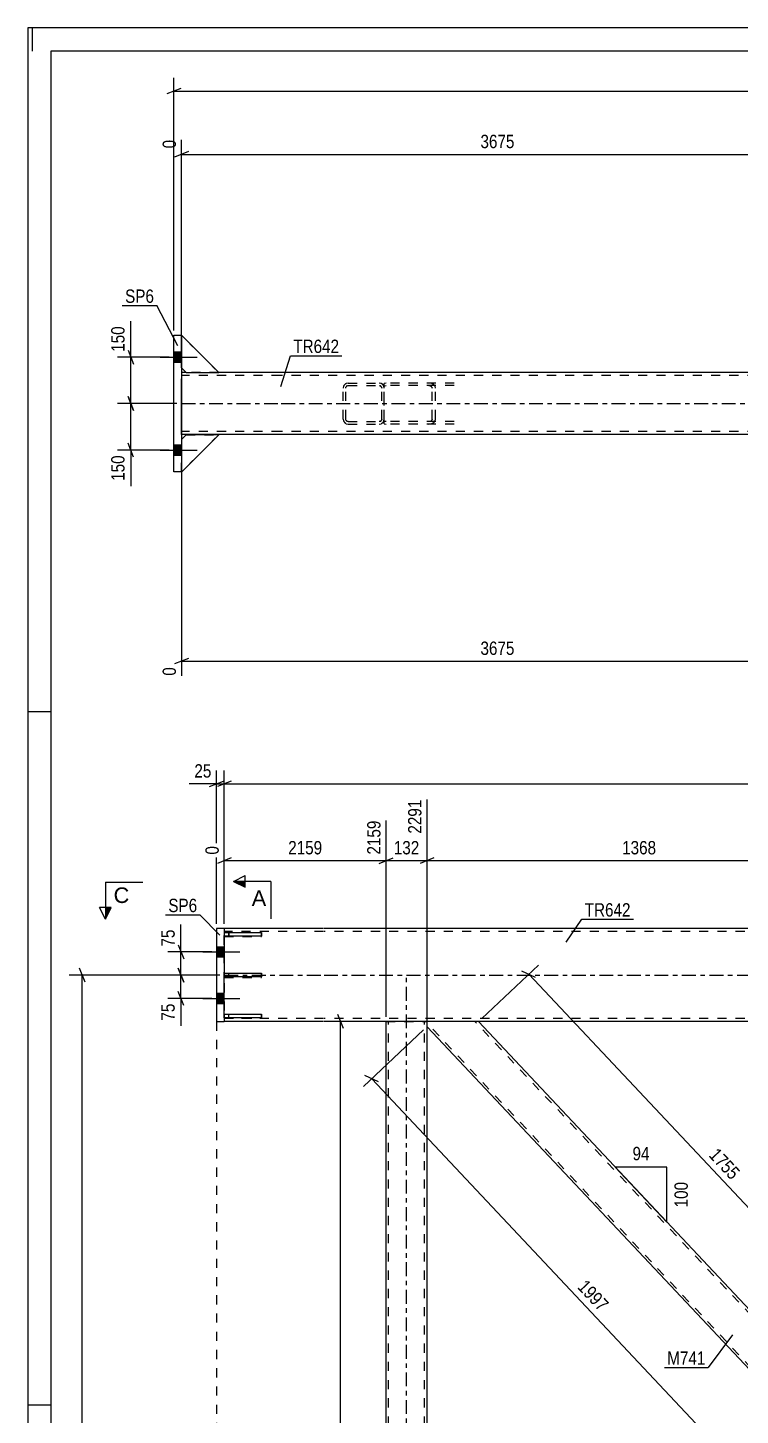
# Model space of a CAD drawing. Header units: millimetres. Extents: x 0 to 841, y 0 to 594.
# Drawn here: x 0 to 153.2, y 295.8 to 594 of the extents above; entities that cross this region are included whole.
import ezdxf

# ---------------------------------------------------------------- set-up
doc = ezdxf.new("R2010")
doc.units = ezdxf.units.MM
doc.linetypes.add('DXK_LINE_DOT2', pattern=[3.9198, 1.9599, -1.9599])
doc.linetypes.add('DXK_LINE_DOT3', pattern=[5.9187, 2.979, -0.9799, 0.9799, -0.9799])
doc.styles.add('Arial', font='ARIAL.TTF', dxfattribs={"height": 0.2})
doc.styles.add('Arial Narrow', font='ARIALN.TTF', dxfattribs={"height": 0.2})

# ---------------------------------------------------------------- blocks, each defined once
blk = doc.blocks.new('Unknown-761543589-1133 - 10020')
at = {"color": 5, "linetype": 'Continuous'}
for p, q in [((841, 594), (0, 594)), ((0, 594), (0, 0)), ((1, 589), (1, 594)), ((836, 589), (5, 589)), ((5, 589), (5, 5)), ((5, 447), (0, 447)), ((5, 298), (0, 298))]:
    blk.add_line(p, q, dxfattribs=at)
blk = doc.blocks.new('Part-761543589-2803 - 2735')
at = {"color": 7, "linetype": 'DXK_LINE_DOT2'}
for p, q in [((50.26, 381.97), (42.26, 381.97)), ((42.26, 381.97), (42.26, 381.17)), ((43.26, 381.17), (43.26, 381.97)), ((50.26, 381.17), (50.26, 381.97)), ((42.26, 381.17), (50.26, 381.17))]:
    blk.add_line(p, q, dxfattribs=at)
blk = doc.blocks.new('Part-761543589-2808 - 2735')
at = {"color": 2, "linetype": 'Continuous'}
for p, q in [((63.6, 400.42), (42.26, 400.42)), ((178.1, 400.42), (63.7, 400.42)), ((299.16, 400.42), (184.76, 400.42)), ((320.6, 400.42), (299.26, 400.42)), ((63.6, 380.42), (42.26, 380.42)), ((285.43, 380.42), (63.7, 380.42)), ((299.16, 380.42), (285.83, 380.42)), ((320.6, 380.42), (299.26, 380.42))]:
    blk.add_line(p, q, dxfattribs=at)
at = {"color": 7, "linetype": 'DXK_LINE_DOT2'}
for p, q in [((42.26, 400.42), (42.26, 380.42)), ((63.6, 399.76), (42.26, 399.76)), ((299.16, 399.76), (63.7, 399.76)), ((184.76, 400.42), (178.1, 400.42)), ((320.6, 399.76), (299.26, 399.76)), ((320.6, 380.42), (320.6, 400.42)), ((63.6, 381.09), (42.26, 381.09)), ((299.16, 381.09), (63.7, 381.09)), ((285.83, 380.42), (285.43, 380.42)), ((320.6, 381.09), (299.26, 381.09))]:
    blk.add_line(p, q, dxfattribs=at)
at = {"color": 7, "linetype": 'DXK_LINE_DOT3'}
for p, q in [((42.26, 390.42), (63.6, 390.42)), ((63.7, 390.42), (299.16, 390.42)), ((299.26, 390.42), (320.6, 390.42))]:
    blk.add_line(p, q, dxfattribs=at)
blk = doc.blocks.new('Part-761543589-2770 - 2735')
at = {"color": 2, "linetype": 'Continuous'}
for p, q in [((42.26, 400.42), (40.6, 400.42)), ((40.6, 400.42), (40.6, 380.42)), ((42.26, 400.42), (42.26, 399.59)), ((42.26, 398.79), (42.26, 390.82)), ((42.26, 382.06), (42.26, 390.02)), ((40.6, 380.42), (42.26, 380.42)), ((42.26, 381.26), (42.26, 380.42))]:
    blk.add_line(p, q, dxfattribs=at)
at = {"color": 7, "linetype": 'DXK_LINE_DOT2'}
for p, q in [((42.26, 381.26), (42.26, 400.42)), ((42.26, 399.59), (42.26, 398.79)), ((42.26, 390.82), (42.26, 390.02)), ((42.26, 381.26), (42.26, 382.06))]:
    blk.add_line(p, q, dxfattribs=at)
blk = doc.blocks.new('Part-761543589-2842 - 2735')
at = {"color": 2, "linetype": 'Continuous'}
for p, q in [((85.83, 379.32), (85.83, 380.42)), ((85.83, 379.32), (175.39, 284.09)), ((177.03, 295.19), (96.87, 380.42)), ((177.03, 282.35), (177.03, 295.19))]:
    blk.add_line(p, q, dxfattribs=at)
at = {"color": 7, "linetype": 'DXK_LINE_DOT2'}
for p, q in [((96.87, 380.42), (85.83, 380.42)), ((177.03, 283.12), (85.83, 380.1)), ((177.03, 294.41), (96.14, 380.42)), ((177.03, 282.35), (175.39, 284.09)), ((177.03, 283.12), (177.03, 283.18))]:
    blk.add_line(p, q, dxfattribs=at)
blk = doc.blocks.new('Part-761543589-2850 - 2735')
at = {"color": 7, "linetype": 'DXK_LINE_DOT3'}
blk.add_line((81.43, 177.76), (81.43, 390.42), dxfattribs=at)
at = {"color": 2, "linetype": 'Continuous'}
for p, q in [((77.03, 187.76), (77.03, 380.42)), ((85.83, 188.86), (85.83, 379.32))]:
    blk.add_line(p, q, dxfattribs=at)
at = {"color": 7, "linetype": 'DXK_LINE_DOT2'}
for p, q in [((77.03, 380.42), (85.83, 380.42)), ((77.56, 187.76), (77.56, 380.42)), ((85.3, 187.76), (85.3, 380.42)), ((85.83, 379.32), (85.83, 380.42)), ((85.83, 187.76), (85.83, 188.86)), ((85.83, 187.76), (77.03, 187.76))]:
    blk.add_line(p, q, dxfattribs=at)
blk = doc.blocks.new('Part-761543589-2798 - 2735')
at = {"color": 2, "linetype": 'Continuous'}
for p, q in [((42.26, 390.02), (42.26, 390.82)), ((42.26, 390.82), (50.26, 390.82)), ((50.26, 390.82), (50.26, 390.02)), ((50.26, 390.02), (42.26, 390.02))]:
    blk.add_line(p, q, dxfattribs=at)
at = {"color": 7, "linetype": 'DXK_LINE_DOT2'}
blk.add_line((43.26, 390.02), (43.26, 390.82), dxfattribs=at)
blk = doc.blocks.new('Part-761543589-2799 - 2735')
at = {"color": 2, "linetype": 'Continuous'}
for p, q in [((42.26, 399.59), (50.26, 399.59)), ((42.26, 399.59), (42.26, 398.79)), ((50.26, 399.59), (50.26, 398.79)), ((50.26, 398.79), (42.26, 398.79))]:
    blk.add_line(p, q, dxfattribs=at)
at = {"color": 7, "linetype": 'DXK_LINE_DOT2'}
blk.add_line((43.26, 398.79), (43.26, 399.59), dxfattribs=at)
blk = doc.blocks.new('Part-761543589-2800 - 2735')
at = {"color": 2, "linetype": 'Continuous'}
for p, q in [((42.26, 381.26), (42.26, 382.06)), ((42.26, 382.06), (50.26, 382.06)), ((50.26, 382.06), (50.26, 381.26)), ((50.26, 381.26), (42.26, 381.26))]:
    blk.add_line(p, q, dxfattribs=at)
at = {"color": 7, "linetype": 'DXK_LINE_DOT2'}
blk.add_line((43.26, 381.26), (43.26, 382.06), dxfattribs=at)
blk = doc.blocks.new('Part-761543589-2801 - 2735')
at = {"color": 7, "linetype": 'DXK_LINE_DOT2'}
for p, q in [((50.26, 390.74), (42.26, 390.74)), ((42.26, 390.74), (42.26, 389.94)), ((43.26, 389.94), (43.26, 390.74)), ((50.26, 389.94), (50.26, 390.74)), ((42.26, 389.94), (50.26, 389.94))]:
    blk.add_line(p, q, dxfattribs=at)
blk = doc.blocks.new('Part-761543589-2802 - 2735')
at = {"color": 7, "linetype": 'DXK_LINE_DOT2'}
for p, q in [((50.26, 399.5), (42.26, 399.5)), ((42.26, 399.5), (42.26, 398.7)), ((42.26, 398.7), (50.26, 398.7)), ((43.26, 399.5), (43.26, 398.7)), ((50.26, 398.7), (50.26, 399.5))]:
    blk.add_line(p, q, dxfattribs=at)
blk = doc.blocks.new('Bolt-761543589-2817 - 2735')
at = {"linetype": 'Continuous'}
for points in [[(40.6, 396.52), (40.6, 394.32), (42.26, 394.32), (42.26, 396.52)], [(40.6, 396.52), (40.6, 394.32), (42.26, 394.32), (42.26, 396.52)], [(40.6, 386.52), (40.6, 384.32), (42.26, 384.32), (42.26, 386.52)], [(40.6, 386.52), (40.6, 384.32), (42.26, 384.32), (42.26, 386.52)]]:
    blk.add_hatch(color=1, dxfattribs=at).paths.add_polyline_path(points)
at = {"color": 1, "linetype": 'Continuous'}
for p, q in [((37.66, 395.42), (45.6, 395.42)), ((37.66, 395.42), (45.6, 395.42)), ((40.6, 396.52), (42.26, 396.52)), ((40.6, 396.52), (42.26, 396.52)), ((40.6, 394.32), (42.26, 394.32)), ((40.6, 394.32), (42.26, 394.32)), ((37.66, 385.42), (45.6, 385.42)), ((37.66, 385.42), (45.6, 385.42)), ((40.6, 386.52), (42.26, 386.52)), ((40.6, 386.52), (42.26, 386.52)), ((40.6, 384.32), (42.26, 384.32)), ((40.6, 384.32), (42.26, 384.32))]:
    blk.add_line(p, q, dxfattribs=at)
blk = doc.blocks.new('Part-761543589-1835 - 1733')
at = {"color": 2, "linetype": 'Continuous'}
for p, q in [((33.06, 505.52), (34.06, 506.52)), ((41.06, 506.52), (33.06, 498.52)), ((41.06, 506.52), (34.06, 506.52)), ((33.06, 498.52), (33.06, 498.57))]:
    blk.add_line(p, q, dxfattribs=at)
at = {"color": 7, "linetype": 'DXK_LINE_DOT2'}
blk.add_line((33.06, 498.57), (33.06, 505.52), dxfattribs=at)
blk = doc.blocks.new('Part-761543589-1772 - 1733')
at = {"color": 7, "linetype": 'DXK_LINE_DOT2'}
for p, q in [((77.05, 517.64), (76.63, 517.58)), ((76.63, 508.9), (76.63, 517.58)), ((76.63, 516.99), (76.77, 517.06)), ((76.77, 517.06), (77.05, 517.11)), ((91.67, 517.64), (77.05, 517.64)), ((91.67, 517.11), (77.05, 517.11)), ((86.77, 517.56), (86.21, 517.64)), ((86.21, 517.11), (86.49, 517.06)), ((86.88, 516.78), (86.94, 516.57)), ((86.94, 509.91), (86.94, 516.57)), ((87.67, 516.57), (87.56, 516.98)), ((87.67, 509.91), (87.67, 516.57)), ((86.94, 509.91), (86.88, 509.7)), ((87.56, 509.5), (87.67, 509.91)), ((76.77, 509.41), (76.63, 509.48)), ((76.63, 508.9), (77.05, 508.84)), ((77.05, 509.37), (76.77, 509.41)), ((91.67, 509.37), (77.05, 509.37)), ((91.67, 508.84), (77.05, 508.84)), ((86.49, 509.41), (86.21, 509.37)), ((86.21, 508.84), (86.77, 508.92))]:
    blk.add_line(p, q, dxfattribs=at)
for centre, radius, start, end in [((86.32, 516.42), 0.668, 32.4104, 75.4453), ((86.43, 516.26), 1.34, 32.4104, 75.4453), ((86.32, 510.06), 0.668, 284.5547, 327.5896), ((86.43, 510.21), 1.34, 284.5547, 327.5896)]:
    blk.add_arc(centre, radius, start, end, dxfattribs=at)
blk = doc.blocks.new('Part-761543589-1774 - 1733')
at = {"color": 7, "linetype": 'DXK_LINE_DOT2'}
for p, q in [((67.91, 516.98), (67.83, 516.57)), ((67.83, 509.91), (67.83, 516.57)), ((68.36, 516.57), (68.4, 516.78)), ((68.36, 509.91), (68.36, 516.57)), ((68.89, 517.64), (68.48, 517.56)), ((68.69, 517.06), (68.89, 517.11)), ((68.89, 517.64), (75.56, 517.64)), ((68.89, 517.11), (75.56, 517.11)), ((75.97, 517.56), (75.56, 517.64)), ((75.56, 517.11), (75.76, 517.06)), ((76.05, 516.78), (76.09, 516.57)), ((76.09, 509.91), (76.09, 516.57)), ((76.63, 516.57), (76.54, 516.98)), ((76.63, 509.91), (76.63, 516.57)), ((67.83, 509.91), (67.91, 509.5)), ((68.4, 509.7), (68.36, 509.91)), ((76.09, 509.91), (76.05, 509.7)), ((76.54, 509.5), (76.63, 509.91)), ((68.48, 508.92), (68.89, 508.84)), ((68.89, 509.37), (68.69, 509.41)), ((68.89, 509.37), (75.56, 509.37)), ((68.89, 508.84), (75.56, 508.84)), ((75.76, 509.41), (75.56, 509.37)), ((75.56, 508.84), (75.97, 508.92))]:
    blk.add_line(p, q, dxfattribs=at)
at = {"color": 7, "linetype": 'DXK_LINE_DOT3'}
blk.add_line((72.23, 513.24), (72.23, 513.24), dxfattribs=at)
at = {"color": 7, "linetype": 'DXK_LINE_DOT2'}
for centre, radius, start, end in [((68.89, 516.57), 1.07, 112.5, 157.5), ((68.89, 516.57), 0.533, 112.5, 157.5), ((75.56, 516.57), 0.533, 22.5, 67.5), ((75.56, 516.57), 1.07, 22.5, 67.5), ((68.89, 509.91), 1.07, 202.5, 247.5), ((68.89, 509.91), 0.533, 202.5, 247.5), ((75.56, 509.91), 0.533, 292.5, 337.5), ((75.56, 509.91), 1.07, 292.5, 337.5)]:
    blk.add_arc(centre, radius, start, end, dxfattribs=at)
blk = doc.blocks.new('Part-761543589-1829 - 1733')
at = {"color": 7, "linetype": 'DXK_LINE_DOT2'}
for p, q in [((41.06, 519.91), (33.06, 527.91)), ((33.06, 527.91), (33.06, 520.91)), ((33.06, 520.91), (34.06, 519.91)), ((34.06, 519.91), (41.06, 519.91))]:
    blk.add_line(p, q, dxfattribs=at)
blk = doc.blocks.new('Part-761543589-1758 - 1733')
at = {"color": 2, "linetype": 'Continuous'}
for p, q in [((31.39, 527.91), (33.06, 527.91)), ((31.39, 498.57), (31.39, 527.91)), ((33.06, 527.91), (33.06, 498.57)), ((33.06, 498.57), (31.39, 498.57))]:
    blk.add_line(p, q, dxfattribs=at)
blk = doc.blocks.new('Bolt-761543589-1799 - 1733')
at = {"linetype": 'Continuous'}
for points in [[(33.06, 522.14), (33.06, 524.34), (31.39, 524.34), (31.39, 522.14)], [(33.06, 522.14), (33.06, 524.34), (31.39, 524.34), (31.39, 522.14)], [(33.06, 502.14), (33.06, 504.34), (31.39, 504.34), (31.39, 502.14)], [(33.06, 502.14), (33.06, 504.34), (31.39, 504.34), (31.39, 502.14)]]:
    blk.add_hatch(color=1, dxfattribs=at).paths.add_polyline_path(points)
at = {"color": 1, "linetype": 'Continuous'}
for p, q in [((28.46, 523.24), (36.39, 523.24)), ((28.46, 523.24), (36.39, 523.24)), ((31.39, 524.34), (33.06, 524.34)), ((31.39, 524.34), (33.06, 524.34)), ((31.39, 522.14), (33.06, 522.14)), ((31.39, 522.14), (33.06, 522.14)), ((31.39, 504.34), (33.06, 504.34)), ((31.39, 504.34), (33.06, 504.34)), ((28.46, 503.24), (36.39, 503.24)), ((28.46, 503.24), (36.39, 503.24)), ((31.39, 502.14), (33.06, 502.14)), ((31.39, 502.14), (33.06, 502.14))]:
    blk.add_line(p, q, dxfattribs=at)
blk = doc.blocks.new('Part-761543589-1818 - 1733')
at = {"linetype": 'Continuous'}
blk.add_hatch(color=2, dxfattribs=at).paths.add_polyline_path([(291.39, 513.24), (290.59, 514.64), (292.19, 514.64)])
at = {"color": 2, "linetype": 'Continuous'}
for p, q in [((34.06, 519.91), (33.06, 519.91)), ((54.39, 519.91), (41.06, 519.91)), ((168.89, 519.91), (54.49, 519.91)), ((289.96, 519.91), (175.56, 519.91)), ((303.39, 519.91), (290.06, 519.91)), ((311.39, 519.91), (310.39, 519.91)), ((33.06, 507.91), (33.06, 518.57)), ((311.39, 518.57), (311.39, 507.91)), ((291.39, 513.24), (290.59, 514.64)), ((290.59, 514.64), (292.19, 514.64)), ((292.19, 514.64), (291.39, 513.24)), ((54.39, 506.57), (33.06, 506.57)), ((168.89, 506.57), (54.49, 506.57)), ((289.96, 506.57), (175.56, 506.57)), ((311.39, 506.57), (290.06, 506.57))]:
    blk.add_line(p, q, dxfattribs=at)
at = {"color": 7, "linetype": 'DXK_LINE_DOT2'}
for p, q in [((33.06, 519.91), (33.06, 518.57)), ((33.06, 519.91), (33.06, 519.51)), ((54.39, 519.24), (33.06, 519.24)), ((41.06, 519.91), (34.06, 519.91)), ((289.96, 519.24), (54.49, 519.24)), ((175.56, 519.91), (168.89, 519.91)), ((311.39, 519.24), (290.06, 519.24)), ((310.39, 519.91), (303.39, 519.91)), ((311.39, 519.91), (311.39, 518.57)), ((311.39, 519.91), (311.39, 519.51)), ((33.06, 506.57), (33.06, 507.91)), ((54.39, 507.24), (33.06, 507.24)), ((289.96, 507.24), (54.49, 507.24)), ((311.39, 507.24), (290.06, 507.24)), ((311.39, 506.57), (311.39, 507.91)), ((175.56, 506.57), (168.89, 506.57))]:
    blk.add_line(p, q, dxfattribs=at)
at = {"color": 7, "linetype": 'DXK_LINE_DOT3'}
for p, q in [((33.06, 513.24), (54.39, 513.24)), ((54.49, 513.24), (289.96, 513.24)), ((290.06, 513.24), (311.39, 513.24))]:
    blk.add_line(p, q, dxfattribs=at)
at = {"color": 2, "linetype": 'Continuous'}
blk.add_circle((291.39, 514.14), 1, dxfattribs=at)
blk = doc.blocks.new('Part-761543589-1823 - 1733')
at = {"color": 7, "linetype": 'DXK_LINE_DOT2'}
for p, q in [((41.06, 519.91), (33.06, 527.91)), ((33.06, 527.91), (33.06, 520.91)), ((33.06, 520.91), (34.06, 519.91)), ((34.06, 519.91), (41.06, 519.91))]:
    blk.add_line(p, q, dxfattribs=at)
blk = doc.blocks.new('Part-761543589-1826 - 1733')
at = {"color": 2, "linetype": 'Continuous'}
for p, q in [((41.06, 519.91), (33.06, 527.91)), ((33.06, 520.91), (34.06, 519.91)), ((34.06, 519.91), (41.06, 519.91))]:
    blk.add_line(p, q, dxfattribs=at)
at = {"color": 7, "linetype": 'DXK_LINE_DOT2'}
blk.add_line((33.06, 527.91), (33.06, 520.91), dxfattribs=at)
blk = doc.blocks.new('Part-761543589-1832 - 1733')
at = {"color": 7, "linetype": 'DXK_LINE_DOT2'}
for p, q in [((33.06, 505.52), (34.06, 506.52)), ((41.06, 506.52), (33.06, 498.52)), ((33.06, 498.52), (33.06, 505.52)), ((34.06, 506.52), (41.06, 506.52))]:
    blk.add_line(p, q, dxfattribs=at)
blk = doc.blocks.new('Part-761543589-1838 - 1733')
at = {"color": 7, "linetype": 'DXK_LINE_DOT2'}
for p, q in [((33.06, 505.52), (34.06, 506.52)), ((41.06, 506.52), (33.06, 498.52)), ((33.06, 498.52), (33.06, 505.52)), ((34.06, 506.52), (41.06, 506.52))]:
    blk.add_line(p, q, dxfattribs=at)
blk = doc.blocks.new('Line-761543589-3544 - 2735')
at = {"color": 1, "linetype": 'DXK_LINE_DOT2'}
blk.add_line((40.6, 380.42), (40.6, 195.76), dxfattribs=at)
blk = doc.blocks.new('StraightDimension-761543589-3431 - 2735')
at = {"color": 7, "linetype": 'Continuous'}
for p, q in [((12.33, 388.92), (11.13, 391.92)), ((41.26, 390.42), (8.88, 390.42)), ((11.73, 177.71), (11.73, 390.42)), ((11.13, 179.21), (12.33, 176.21)), ((41.26, 177.71), (8.88, 177.71))]:
    blk.add_line(p, q, dxfattribs=at)
at = {"color": 0}
blk.add_wipeout([(10.98, 288.32), (6.78, 288.32), (6.78, 279.81), (10.98, 279.81)], dxfattribs=at)
at = {"color": 3, "style": 'Arial Narrow'}
blk.add_text('3191', height=2.863, rotation=90.0002, dxfattribs=at).set_placement((10.38, 280.41))
blk = doc.blocks.new('AngleDimension-761543589-2943 - 2735')
at = {"color": 7, "linetype": 'Continuous'}
for p, q in [((126.29, 349.14), (126.29, 349.14)), ((137.39, 349.14), (126.29, 349.14)), ((137.39, 337.34), (126.29, 349.14)), ((137.39, 337.34), (137.39, 349.14))]:
    blk.add_line(p, q, dxfattribs=at)
at = {"color": 0}
for points in [[(134.27, 350.04), (134.27, 354.24), (129.41, 354.24), (129.41, 350.04)], [(142.49, 346.59), (138.29, 346.59), (138.29, 339.9), (142.49, 339.9)]]:
    blk.add_wipeout(points, dxfattribs=at)
at = {"color": 3, "style": 'Arial Narrow'}
blk.add_text('94', height=2.863, dxfattribs=at).set_placement((130.01, 350.64))
blk.add_text('100', height=2.863, rotation=90.0002, dxfattribs=at).set_placement((141.89, 340.5))
blk = doc.blocks.new('StraightDimension-761543589-3020 - 2735')
at = {"color": 7, "linetype": 'Continuous'}
for p, q in [((67.85, 378.92), (66.65, 381.92)), ((76.03, 380.42), (64.4, 380.42)), ((67.25, 187.76), (67.25, 380.42)), ((66.65, 189.26), (67.85, 186.26)), ((76.03, 187.76), (64.4, 187.76))]:
    blk.add_line(p, q, dxfattribs=at)
at = {"color": 0}
blk.add_wipeout([(66.5, 288.35), (62.3, 288.35), (62.3, 279.83), (66.5, 279.83)], dxfattribs=at)
at = {"color": 3, "style": 'Arial Narrow'}
blk.add_text('2890', height=2.863, rotation=90.0002, dxfattribs=at).set_placement((65.9, 280.43))
blk = doc.blocks.new('StraightDimension-761543589-3043 - 2735')
at = {"color": 7, "linetype": 'Continuous'}
for p, q in [((85.1, 378.64), (72.2, 366.5)), ((75.41, 367.46), (72.48, 368.83)), ((73.95, 368.15), (165.15, 271.17)), ((176.3, 281.66), (163.4, 269.53)), ((163.68, 271.85), (166.61, 270.49))]:
    blk.add_line(p, q, dxfattribs=at)
at = {"color": 0}
blk.add_wipeout([(123.01, 317.07), (126.07, 319.95), (120.24, 326.15), (117.18, 323.27)], dxfattribs=at)
at = {"color": 3, "style": 'Arial Narrow'}
blk.add_text('1997', height=2.863, rotation=-46.7591, dxfattribs=at).set_placement((118.02, 323.25))
blk = doc.blocks.new('StraightDimension-761543589-3130 - 2735')
at = {"color": 7, "linetype": 'Continuous'}
for p, q in [((97.6, 381.11), (109.77, 392.55)), ((109.16, 389.92), (106.23, 391.28)), ((107.7, 390.6), (187.85, 305.37)), ((177.76, 295.88), (189.93, 307.32)), ((186.39, 306.05), (189.32, 304.69))]:
    blk.add_line(p, q, dxfattribs=at)
at = {"color": 0}
blk.add_wipeout([(151.24, 345.4), (154.3, 348.28), (148.47, 354.48), (145.41, 351.6)], dxfattribs=at)
at = {"color": 3, "style": 'Arial Narrow'}
blk.add_text('1755', height=2.863, rotation=-46.7591, dxfattribs=at).set_placement((146.25, 351.57))
blk = doc.blocks.new('StraightDimension-761543589-3184 - 2735')
at = {"color": 7, "linetype": 'Continuous'}
for p, q in [((32.34, 396.92), (33.54, 393.92)), ((39.6, 395.42), (30.09, 395.42)), ((32.94, 390.42), (32.94, 395.42)), ((33.54, 388.92), (32.34, 391.92)), ((41.26, 390.42), (30.09, 390.42))]:
    blk.add_line(p, q, dxfattribs=at)
at = {"color": 0}
blk.add_wipeout([(32.19, 400.8), (27.99, 400.8), (27.99, 395.95), (32.19, 395.95)], dxfattribs=at)
at = {"color": 7, "linetype": 'Continuous'}
blk.add_line((32.94, 395.42), (32.94, 401.33), dxfattribs=at)
blk.add_line((32.94, 395.42), (32.94, 401.33), dxfattribs=at)
at = {"color": 3, "style": 'Arial Narrow'}
blk.add_text('75', height=2.863, rotation=90.0002, dxfattribs=at).set_placement((31.59, 396.55))
blk = doc.blocks.new('StraightDimension-761543589-3197 - 2735')
at = {"color": 7, "linetype": 'Continuous'}
for p, q in [((32.34, 391.92), (33.54, 388.92)), ((41.26, 390.42), (30.09, 390.42)), ((32.94, 385.42), (32.94, 390.42)), ((39.6, 385.42), (30.09, 385.42)), ((33.54, 383.92), (32.34, 386.92))]:
    blk.add_line(p, q, dxfattribs=at)
at = {"color": 0}
blk.add_wipeout([(32.19, 384.9), (27.99, 384.9), (27.99, 380.04), (32.19, 380.04)], dxfattribs=at)
at = {"color": 7, "linetype": 'Continuous'}
blk.add_line((32.94, 385.42), (32.94, 379.52), dxfattribs=at)
blk.add_line((32.94, 385.42), (32.94, 379.52), dxfattribs=at)
at = {"color": 3, "style": 'Arial Narrow'}
blk.add_text('75', height=2.863, rotation=90.0002, dxfattribs=at).set_placement((31.59, 380.64))
blk = doc.blocks.new('StraightDimension-761543589-3414 - 2735')
at = {"color": 7, "linetype": 'Continuous'}
for p, q in [((42.26, 401.42), (42.26, 434.37)), ((320.6, 401.42), (320.6, 434.37)), ((43.76, 432.12), (40.76, 430.92)), ((42.26, 431.52), (320.6, 431.52)), ((319.1, 430.92), (322.1, 432.12))]:
    blk.add_line(p, q, dxfattribs=at)
at = {"color": 0}
blk.add_wipeout([(185.69, 432.27), (185.69, 436.47), (177.17, 436.47), (177.17, 432.27)], dxfattribs=at)
at = {"color": 3, "style": 'Arial Narrow'}
blk.add_text('7450', height=2.863, dxfattribs=at).set_placement((177.77, 432.87))
blk = doc.blocks.new('StraightDimension-761543589-3424 - 2735')
at = {"color": 7, "linetype": 'Continuous'}
for p, q in [((40.6, 401.42), (40.6, 434.37)), ((42.26, 401.42), (42.26, 434.37)), ((39.1, 430.92), (42.1, 432.12)), ((40.6, 431.52), (42.26, 431.52)), ((43.76, 432.12), (40.76, 430.92))]:
    blk.add_line(p, q, dxfattribs=at)
at = {"color": 0}
blk.add_wipeout([(40.07, 432.27), (40.07, 436.47), (35.22, 436.47), (35.22, 432.27)], dxfattribs=at)
at = {"color": 7, "linetype": 'Continuous'}
blk.add_line((40.6, 431.52), (34.69, 431.52), dxfattribs=at)
blk.add_line((40.6, 431.52), (34.69, 431.52), dxfattribs=at)
at = {"color": 3, "style": 'Arial Narrow'}
blk.add_text('25', height=2.863, dxfattribs=at).set_placement((35.82, 432.87))
blk = doc.blocks.new('StraightDimension-761543589-8112 - 2735')
at = {"color": 7, "linetype": 'Continuous'}
for p, q in [((85.83, 380.32), (85.83, 428.13)), ((177.03, 381.42), (177.03, 423.63)), ((87.33, 415.62), (84.33, 414.42)), ((85.83, 415.02), (177.03, 415.02)), ((175.53, 414.42), (178.53, 415.62))]:
    blk.add_line(p, q, dxfattribs=at)
at = {"color": 0, "linetype": 'Continuous'}
blk.add_wipeout([(176.43, 424.23), (172.23, 424.23), (172.23, 415.72), (176.43, 415.72)], dxfattribs=at)
at = {"color": 0}
blk.add_wipeout([(135.69, 415.77), (135.69, 419.97), (127.17, 419.97), (127.17, 415.77)], dxfattribs=at)
at = {"color": 3, "linetype": 'Continuous', "style": 'Arial Narrow'}
blk.add_text('3659', height=2.863, rotation=90.0002, dxfattribs=at).set_placement((175.83, 416.32))
at = {"color": 3, "style": 'Arial Narrow'}
blk.add_text('1368', height=2.863, dxfattribs=at).set_placement((127.77, 416.37))
blk = doc.blocks.new('StraightDimension-761543589-8113 - 2735')
at = {"color": 7, "linetype": 'Continuous'}
for p, q in [((85.83, 380.32), (85.83, 428.13)), ((77.03, 381.42), (77.03, 423.63)), ((75.53, 414.42), (78.53, 415.62)), ((77.03, 415.02), (85.83, 415.02)), ((87.33, 415.62), (84.33, 414.42))]:
    blk.add_line(p, q, dxfattribs=at)
at = {"color": 0}
blk.add_wipeout([(84.77, 415.77), (84.77, 419.97), (78.09, 419.97), (78.09, 415.77)], dxfattribs=at)
at = {"color": 0, "linetype": 'Continuous'}
blk.add_wipeout([(85.23, 428.73), (81.03, 428.73), (81.03, 420.22), (85.23, 420.22)], dxfattribs=at)
at = {"color": 3, "linetype": 'Continuous', "style": 'Arial Narrow'}
blk.add_text('2291', height=2.863, rotation=90.0002, dxfattribs=at).set_placement((84.63, 420.82))
at = {"color": 3, "style": 'Arial Narrow'}
blk.add_text('132', height=2.863, dxfattribs=at).set_placement((78.69, 416.37))
blk = doc.blocks.new('StraightDimension-761543589-8114 - 2735')
at = {"color": 7, "linetype": 'Continuous'}
for p, q in [((77.03, 381.42), (77.03, 423.63)), ((42.26, 401.42), (42.26, 418.15)), ((43.76, 415.62), (40.76, 414.42)), ((42.26, 415.02), (77.03, 415.02)), ((75.53, 414.42), (78.53, 415.62))]:
    blk.add_line(p, q, dxfattribs=at)
at = {"color": 0, "linetype": 'Continuous'}
for points in [[(76.43, 424.23), (72.23, 424.23), (72.23, 415.72), (76.43, 415.72)], [(41.66, 418.75), (37.46, 418.75), (37.46, 415.72), (41.66, 415.72)]]:
    blk.add_wipeout(points, dxfattribs=at)
at = {"color": 0}
blk.add_wipeout([(63.9, 415.77), (63.9, 419.97), (55.39, 419.97), (55.39, 415.77)], dxfattribs=at)
at = {"color": 3, "linetype": 'Continuous', "style": 'Arial Narrow'}
for s, height, p in [('2159', 2.863, (75.83, 416.32)), ('0', 2.86, (41.06, 416.32))]:
    blk.add_text(s, height=height, rotation=90.0002, dxfattribs=at).set_placement(p)
at = {"color": 3, "style": 'Arial Narrow'}
blk.add_text('2159', height=2.863, dxfattribs=at).set_placement((55.99, 416.37))
blk = doc.blocks.new('StraightDimension-761543589-1968 - 1733')
at = {"color": 7, "linetype": 'Continuous'}
for p, q in [((33.06, 505.52), (33.06, 454.76)), ((168.89, 505.57), (168.89, 449.27)), ((34.56, 458.48), (31.56, 457.28)), ((33.06, 457.88), (168.89, 457.88)), ((167.39, 457.28), (170.39, 458.48))]:
    blk.add_line(p, q, dxfattribs=at)
at = {"color": 0}
blk.add_wipeout([(105.23, 458.63), (105.23, 462.83), (96.72, 462.83), (96.72, 458.63)], dxfattribs=at)
at = {"color": 0, "linetype": 'Continuous'}
for points in [[(32.46, 457.18), (28.26, 457.18), (28.26, 454.16), (32.46, 454.16)], [(168.29, 457.18), (164.09, 457.18), (164.09, 448.67), (168.29, 448.67)]]:
    blk.add_wipeout(points, dxfattribs=at)
at = {"color": 3, "style": 'Arial Narrow'}
blk.add_text('3675', height=2.863, dxfattribs=at).set_placement((97.32, 459.23))
at = {"color": 3, "linetype": 'Continuous', "style": 'Arial Narrow'}
for s, height, p in [('0', 2.86, (31.86, 454.76)), ('3675', 2.863, (167.69, 449.27))]:
    blk.add_text(s, height=height, rotation=90.0002, dxfattribs=at).set_placement(p)
blk = doc.blocks.new('StraightDimension-761543589-1947 - 1733')
at = {"color": 7, "linetype": 'Continuous'}
for p, q in [((168.89, 546.28), (168.89, 575.39)), ((33.06, 520.91), (33.06, 569.91)), ((34.56, 567.38), (31.56, 566.18)), ((33.06, 566.78), (168.89, 566.78)), ((167.39, 566.18), (170.39, 567.38))]:
    blk.add_line(p, q, dxfattribs=at)
at = {"color": 0, "linetype": 'Continuous'}
for points in [[(168.29, 575.99), (164.09, 575.99), (164.09, 567.48), (168.29, 567.48)], [(32.46, 570.51), (28.26, 570.51), (28.26, 567.48), (32.46, 567.48)]]:
    blk.add_wipeout(points, dxfattribs=at)
at = {"color": 0}
blk.add_wipeout([(105.23, 567.53), (105.23, 571.73), (96.72, 571.73), (96.72, 567.53)], dxfattribs=at)
at = {"color": 3, "linetype": 'Continuous', "style": 'Arial Narrow'}
for s, height, p in [('3675', 2.863, (167.69, 568.08)), ('0', 2.86, (31.86, 568.08))]:
    blk.add_text(s, height=height, rotation=90.0002, dxfattribs=at).set_placement(p)
at = {"color": 3, "style": 'Arial Narrow'}
blk.add_text('3675', height=2.863, dxfattribs=at).set_placement((97.32, 568.13))
blk = doc.blocks.new('StraightDimension-761543589-1896 - 1733')
at = {"color": 7, "linetype": 'Continuous'}
for p, q in [((30.39, 523.24), (19.31, 523.24)), ((21.56, 524.74), (22.76, 521.74)), ((22.16, 513.24), (22.16, 523.24)), ((32.06, 513.24), (19.31, 513.24)), ((22.76, 511.74), (21.56, 514.74))]:
    blk.add_line(p, q, dxfattribs=at)
at = {"color": 0}
blk.add_wipeout([(21.41, 530.45), (17.21, 530.45), (17.21, 523.76), (21.41, 523.76)], dxfattribs=at)
at = {"color": 7, "linetype": 'Continuous'}
blk.add_line((22.16, 523.24), (22.16, 530.97), dxfattribs=at)
blk.add_line((22.16, 523.24), (22.16, 530.97), dxfattribs=at)
at = {"color": 3, "style": 'Arial Narrow'}
blk.add_text('150', height=2.863, rotation=90.0002, dxfattribs=at).set_placement((20.81, 524.36))
blk = doc.blocks.new('StraightDimension-761543589-1907 - 1733')
at = {"color": 7, "linetype": 'Continuous'}
for p, q in [((32.06, 513.24), (19.31, 513.24)), ((21.56, 514.74), (22.76, 511.74)), ((22.16, 503.24), (22.16, 513.24)), ((22.76, 501.74), (21.56, 504.74)), ((30.39, 503.24), (19.31, 503.24))]:
    blk.add_line(p, q, dxfattribs=at)
at = {"color": 0}
blk.add_wipeout([(21.41, 502.71), (17.21, 502.71), (17.21, 496.03), (21.41, 496.03)], dxfattribs=at)
at = {"color": 7, "linetype": 'Continuous'}
blk.add_line((22.16, 503.24), (22.16, 495.5), dxfattribs=at)
blk.add_line((22.16, 503.24), (22.16, 495.5), dxfattribs=at)
at = {"color": 3, "style": 'Arial Narrow'}
blk.add_text('150', height=2.863, rotation=90.0002, dxfattribs=at).set_placement((20.81, 496.63))
blk = doc.blocks.new('StraightDimension-761543589-1919 - 1733')
at = {"color": 7, "linetype": 'Continuous'}
for p, q in [((31.39, 528.91), (31.39, 583.23)), ((313.06, 528.91), (313.06, 583.23)), ((32.89, 580.98), (29.89, 579.78)), ((31.39, 580.38), (313.06, 580.38)), ((311.56, 579.78), (314.56, 580.98))]:
    blk.add_line(p, q, dxfattribs=at)
at = {"color": 0}
blk.add_wipeout([(176.48, 581.13), (176.48, 585.33), (167.97, 585.33), (167.97, 581.13)], dxfattribs=at)
at = {"color": 3, "style": 'Arial Narrow'}
blk.add_text('7500', height=2.863, dxfattribs=at).set_placement((168.57, 581.73))
blk = doc.blocks.new('Mark-761543589-2766 - 2735')
at = {"color": 0}
blk.add_wipeout([(36.43, 403.96), (36.43, 406.96), (30.22, 406.96), (30.22, 403.96)], dxfattribs=at)
blk.add_wipeout([(36.43, 403.96), (36.43, 406.96), (30.22, 406.96), (30.22, 403.96)], dxfattribs=at)
at = {"color": 30, "linetype": 'Continuous'}
for p in [(29.62, 403.36), (41.31, 399.02)]:
    blk.add_line(p, (37.03, 403.36), dxfattribs=at)
at = {"color": 3, "style": 'Arial Narrow'}
blk.add_text('SP6', height=2.863, dxfattribs=at).set_placement((30.22, 403.96))
blk = doc.blocks.new('Mark-761543589-2838 - 2735')
at = {"color": 0}
blk.add_wipeout([(145.7, 306.68), (145.7, 309.68), (137.47, 309.68), (137.47, 306.68)], dxfattribs=at)
blk.add_wipeout([(145.7, 306.68), (145.7, 309.68), (137.47, 309.68), (137.47, 306.68)], dxfattribs=at)
at = {"color": 30, "linetype": 'Continuous'}
for p in [(151.49, 313.15), (136.87, 306.08)]:
    blk.add_line(p, (146.3, 306.08), dxfattribs=at)
at = {"color": 3, "style": 'Arial Narrow'}
blk.add_text('M741', height=2.863, dxfattribs=at).set_placement((137.47, 306.68))
blk = doc.blocks.new('Mark-761543589-2804 - 2735')
at = {"color": 0}
blk.add_wipeout([(129.6, 403.01), (129.6, 406.01), (119.73, 406.01), (119.73, 403.01)], dxfattribs=at)
blk.add_wipeout([(129.6, 403.01), (129.6, 406.01), (119.73, 406.01), (119.73, 403.01)], dxfattribs=at)
at = {"color": 30, "linetype": 'Continuous'}
for p, q in [((115.76, 397.49), (119.13, 402.41)), ((119.13, 402.41), (130.2, 402.41))]:
    blk.add_line(p, q, dxfattribs=at)
at = {"color": 3, "style": 'Arial Narrow'}
blk.add_text('TR642', height=2.863, dxfattribs=at).set_placement((119.73, 403.01))
blk = doc.blocks.new('SectionMark-761543589-3510 - 2735')
at = {"color": 6, "linetype": 'Continuous'}
for p, q in [((16.71, 410.42), (16.71, 402.42)), ((347.22, 410.42), (347.22, 402.42)), ((16.71, 402.42), (15.46, 404.92)), ((348.47, 404.92), (347.22, 402.42))]:
    blk.add_line(p, q, dxfattribs=at)
at = {"color": 0, "linetype": 'Continuous'}
for points in [[(21.83, 405.92), (21.83, 409.42), (18.46, 409.42), (18.46, 405.92)], [(345.47, 405.92), (345.47, 409.42), (342.1, 409.42), (342.1, 405.92)]]:
    blk.add_wipeout(points, dxfattribs=at)
at = {"linetype": 'Continuous'}
for points in [[(16.71, 404.92), (17.96, 404.92), (16.71, 402.42)], [(345.97, 404.92), (347.22, 404.92), (347.22, 402.42)]]:
    blk.add_hatch(color=6, dxfattribs=at).paths.add_polyline_path(points)
at = {"color": 6, "linetype": 'Continuous'}
for p, q in [((16.71, 410.42), (24.71, 410.42)), ((347.22, 410.42), (339.22, 410.42)), ((17.96, 404.92), (15.46, 404.92)), ((16.71, 402.42), (17.96, 404.92)), ((345.97, 404.92), (348.47, 404.92)), ((347.22, 402.42), (345.97, 404.92))]:
    blk.add_line(p, q, dxfattribs=at)
at = {"color": 3, "linetype": 'Continuous', "style": 'Arial'}
for p in [(18.46, 405.92), (342.1, 405.92)]:
    blk.add_text('C', height=3.34, dxfattribs=at).set_placement(p)
blk = doc.blocks.new('SectionMark-761543589-3532 - 2735')
at = {"color": 6, "linetype": 'Continuous'}
for p, q in [((44.26, 410.54), (46.76, 411.79)), ((52.26, 410.54), (44.26, 410.54)), ((52.26, 135.49), (44.26, 135.49)), ((46.76, 134.24), (44.26, 135.49))]:
    blk.add_line(p, q, dxfattribs=at)
at = {"color": 0, "linetype": 'Continuous'}
for points in [[(51.26, 405.29), (51.26, 408.79), (48.15, 408.79), (48.15, 405.29)], [(51.26, 137.24), (51.26, 140.74), (48.15, 140.74), (48.15, 137.24)]]:
    blk.add_wipeout(points, dxfattribs=at)
at = {"linetype": 'Continuous'}
for points in [[(46.76, 410.54), (46.76, 409.29), (44.26, 410.54)], [(46.76, 136.74), (46.76, 135.49), (44.26, 135.49)]]:
    blk.add_hatch(color=6, dxfattribs=at).paths.add_polyline_path(points)
at = {"color": 6, "linetype": 'Continuous'}
for p, q in [((46.76, 409.29), (46.76, 411.79)), ((44.26, 410.54), (46.76, 409.29)), ((52.26, 410.54), (52.26, 402.54)), ((52.26, 135.49), (52.26, 143.49)), ((44.26, 135.49), (46.76, 136.74)), ((46.76, 136.74), (46.76, 134.24))]:
    blk.add_line(p, q, dxfattribs=at)
at = {"color": 3, "linetype": 'Continuous', "style": 'Arial'}
for p in [(48.15, 405.29), (48.15, 137.24)]:
    blk.add_text('A', height=3.34, dxfattribs=at).set_placement(p)
blk = doc.blocks.new('Mark-761543589-1754 - 1733')
at = {"color": 0}
blk.add_wipeout([(27.14, 534.89), (27.14, 537.89), (20.93, 537.89), (20.93, 534.89)], dxfattribs=at)
blk.add_wipeout([(27.14, 534.89), (27.14, 537.89), (20.93, 537.89), (20.93, 534.89)], dxfattribs=at)
at = {"color": 30, "linetype": 'Continuous'}
for p in [(20.33, 534.29), (32.29, 525.63)]:
    blk.add_line(p, (27.74, 534.29), dxfattribs=at)
at = {"color": 3, "style": 'Arial Narrow'}
blk.add_text('SP6', height=2.863, dxfattribs=at).set_placement((20.93, 534.89))
blk = doc.blocks.new('Mark-761543589-1814 - 1733')
at = {"color": 0}
blk.add_wipeout([(66.94, 524.11), (66.94, 527.11), (57.08, 527.11), (57.08, 524.11)], dxfattribs=at)
blk.add_wipeout([(66.94, 524.11), (66.94, 527.11), (57.08, 527.11), (57.08, 524.11)], dxfattribs=at)
at = {"color": 30, "linetype": 'Continuous'}
for p, q in [((54.38, 516.89), (56.48, 523.51)), ((56.48, 523.51), (67.54, 523.51))]:
    blk.add_line(p, q, dxfattribs=at)
at = {"color": 3, "style": 'Arial Narrow'}
blk.add_text('TR642', height=2.863, dxfattribs=at).set_placement((57.08, 524.11))

msp = doc.modelspace()

# ---------------------------------------------------------------- block references
for name in ['Unknown-761543589-1133 - 10020', 'Part-761543589-1758 - 1733', 'Part-761543589-1829 - 1733', 'Part-761543589-1823 - 1733', 'Part-761543589-1826 - 1733', 'Bolt-761543589-1799 - 1733', 'Part-761543589-1818 - 1733', 'Part-761543589-1774 - 1733', 'Part-761543589-1772 - 1733', 'Part-761543589-1835 - 1733', 'Part-761543589-1832 - 1733', 'Part-761543589-1838 - 1733', 'Part-761543589-2770 - 2735', 'Part-761543589-2808 - 2735', 'Part-761543589-2799 - 2735', 'Part-761543589-2802 - 2735', 'Bolt-761543589-2817 - 2735', 'Part-761543589-2798 - 2735', 'Part-761543589-2801 - 2735', 'Part-761543589-2850 - 2735', 'Part-761543589-2800 - 2735', 'Part-761543589-2803 - 2735', 'Line-761543589-3544 - 2735', 'Part-761543589-2842 - 2735']:
    msp.add_blockref(name, (0, 0))

# ---------------------------------------------------------------- next in the draw order: block references
for name in ['StraightDimension-761543589-1947 - 1733', 'StraightDimension-761543589-1968 - 1733', 'StraightDimension-761543589-3431 - 2735', 'StraightDimension-761543589-3020 - 2735', 'AngleDimension-761543589-2943 - 2735']:
    msp.add_blockref(name, (0, 0))

# ---------------------------------------------------------------- next in the draw order: block references
for name in ['StraightDimension-761543589-1896 - 1733', 'Mark-761543589-1814 - 1733', 'StraightDimension-761543589-3184 - 2735', 'StraightDimension-761543589-3043 - 2735']:
    msp.add_blockref(name, (0, 0))

# ---------------------------------------------------------------- next in the draw order: block references
for name in ['StraightDimension-761543589-1919 - 1733', 'StraightDimension-761543589-1907 - 1733', 'StraightDimension-761543589-3414 - 2735', 'StraightDimension-761543589-3197 - 2735', 'StraightDimension-761543589-3130 - 2735']:
    msp.add_blockref(name, (0, 0))

# ---------------------------------------------------------------- next in the draw order: block references
for name in ['Mark-761543589-1754 - 1733', 'StraightDimension-761543589-3424 - 2735', 'StraightDimension-761543589-8112 - 2735', 'Mark-761543589-2838 - 2735']:
    msp.add_blockref(name, (0, 0))

# ---------------------------------------------------------------- next in the draw order: block references
for name in ['StraightDimension-761543589-8113 - 2735', 'Mark-761543589-2804 - 2735']:
    msp.add_blockref(name, (0, 0))

# ---------------------------------------------------------------- next in the draw order: block references
msp.add_blockref('StraightDimension-761543589-8114 - 2735', (0, 0))

# ---------------------------------------------------------------- next in the draw order: block references
msp.add_blockref('Mark-761543589-2766 - 2735', (0, 0))

# ---------------------------------------------------------------- next in the draw order: block references
msp.add_blockref('SectionMark-761543589-3510 - 2735', (0, 0))

# ---------------------------------------------------------------- next in the draw order: block references
msp.add_blockref('SectionMark-761543589-3532 - 2735', (0, 0))

doc.saveas('drawing.dxf')
